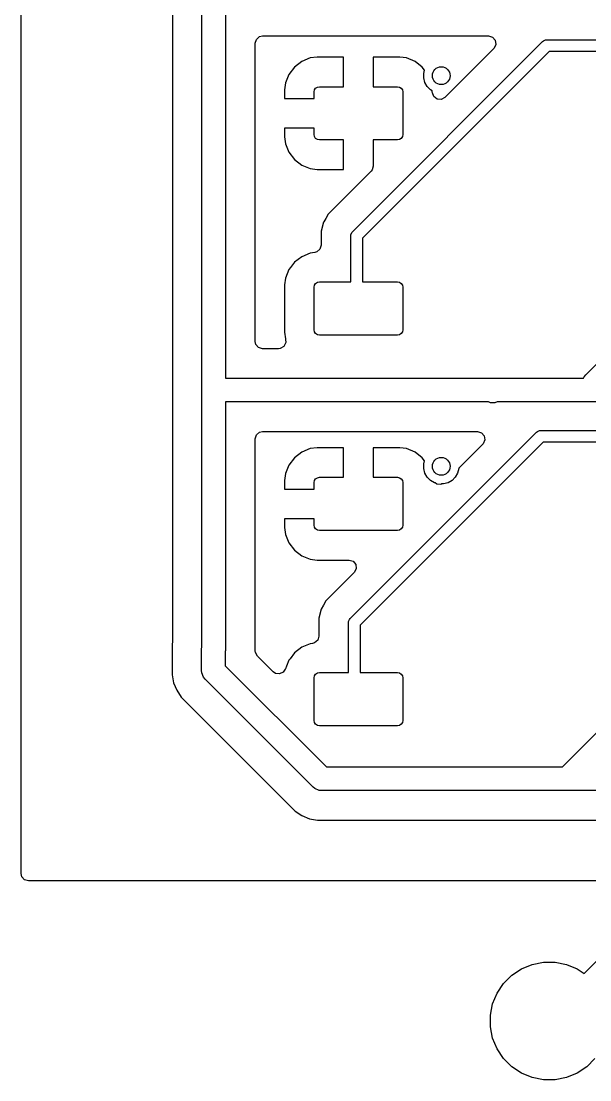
# Model space of a CAD drawing. Header units: millimetres. Extents: x 69 to 174, y -160 to -92.
# Drawn here: x 68.67 to 78.29, y -124.83 to -106.93 of the extents above; entities that cross this region are included whole.
import ezdxf

# ---------------------------------------------------------------- set-up
doc = ezdxf.new("R2010")
doc.units = ezdxf.units.MM
doc.layers.add('Front', color=13, linetype='CONTINUOUS', true_color=0xc83434)

msp = doc.modelspace()

# ---------------------------------------------------------------- linework, layer by layer
at = {"layer": 'Front', "linetype": 'CONTINUOUS'}
for p, q in [((68.6697, -121.3444), (68.6697, -95.68067)), ((71.228045, -101.43501), (71.228045, -117.433056)), ((71.728545, -113.188), (71.728545, -106.4496)), ((72.128545, -106.6824), (72.128545, -112.97)), ((72.64873, -107.239861), (72.701534, -107.194106)), ((72.701534, -107.194106), (72.753045, -107.1829)), ((72.753045, -107.1829), (76.575448, -107.1829)), ((76.575448, -107.1829), (76.642487, -107.202585)), ((76.642487, -107.202585), (76.688242, -107.255389)), ((72.629045, -107.3069), (72.64873, -107.239861)), ((72.629045, -108.091329), (72.629045, -107.3069)), ((74.274234, -110.491289), (77.490234, -107.275289)), ((76.698186, -107.324547), (76.669161, -107.388103)), ((76.688242, -107.255389), (76.698186, -107.324547)), ((77.490234, -107.275289), (77.505388, -107.262853)), ((77.505388, -107.262853), (77.541436, -107.247921)), ((77.541436, -107.247921), (77.560945, -107.246)), ((77.560945, -107.246), (98.753923, -107.246)), ((73.560975, -107.555187), (73.417458, -107.614633)), ((73.56098, -107.555185), (73.560975, -107.555187)), ((73.676329, -107.54), (73.56098, -107.555185)), ((74.125, -107.54), (73.676329, -107.54)), ((74.125, -108.04), (74.125, -107.54)), ((77.602367, -107.446), (74.444945, -110.603422)), ((75.073671, -107.54), (74.625, -107.54)), ((74.625, -107.54), (74.625, -108.04)), ((75.189019, -107.555185), (75.073671, -107.54)), ((75.189024, -107.555187), (75.189019, -107.555185)), ((75.332541, -107.614633), (75.189024, -107.555187)), ((76.663129, -107.394581), (75.836681, -108.221028)), ((76.669161, -107.388103), (76.663129, -107.394581)), ((98.795345, -107.446), (77.602367, -107.446)), ((73.294207, -107.709207), (73.199633, -107.832457)), ((73.417457, -107.614633), (73.294207, -107.709207)), ((73.417458, -107.614633), (73.417457, -107.614633)), ((75.455792, -107.709207), (75.332541, -107.614633)), ((75.493651, -107.758545), (75.455792, -107.709207)), ((73.199633, -107.832458), (73.140187, -107.975975)), ((73.199633, -107.832457), (73.199633, -107.832458)), ((75.478567, -107.814842), (75.493651, -107.758545)), ((75.478567, -107.893158), (75.478567, -107.814842)), ((75.498836, -107.968805), (75.478567, -107.893158)), ((72.629045, -108.88867), (72.629045, -108.091329)), ((73.140185, -107.97598), (73.125, -108.091329)), ((73.125, -108.091329), (73.125, -108.24)), ((73.140187, -107.975975), (73.140185, -107.97598)), ((73.625, -108.13), (73.631851, -108.095558)), ((73.631851, -108.095558), (73.65136, -108.06636)), ((73.65136, -108.06636), (73.680558, -108.046851)), ((73.680558, -108.046851), (73.715, -108.04)), ((73.715, -108.04), (74.125, -108.04)), ((74.625, -108.04), (75.035, -108.04)), ((75.035, -108.04), (75.069442, -108.046851)), ((75.069442, -108.046851), (75.09864, -108.06636)), ((75.09864, -108.06636), (75.118149, -108.095558)), ((75.118149, -108.095558), (75.125, -108.13)), ((75.537994, -108.036628), (75.498836, -107.968805)), ((75.593372, -108.092006), (75.537994, -108.036628)), ((75.625, -108.110266), (75.593372, -108.092006)), ((73.125, -108.24), (73.625, -108.24)), ((73.625, -108.24), (73.625, -108.13)), ((75.125, -108.13), (75.125, -108.85)), ((75.625, -108.133347), (75.625, -108.110266)), ((75.625316, -108.142193), (75.625, -108.133347)), ((75.649733, -108.207657), (75.625316, -108.142193)), ((75.705666, -108.249529), (75.649733, -108.207657)), ((75.775358, -108.254513), (75.705666, -108.249529)), ((75.836681, -108.221028), (75.775358, -108.254513)), ((73.625, -108.74), (73.125, -108.74)), ((73.125, -108.74), (73.125, -108.88867)), ((73.625, -108.85), (73.625, -108.74)), ((72.629045, -112.3455), (72.629045, -108.88867)), ((73.125, -108.88867), (73.140185, -109.004019)), ((73.631851, -108.884442), (73.625, -108.85)), ((73.65136, -108.91364), (73.631851, -108.884442)), ((73.680558, -108.933149), (73.65136, -108.91364)), ((73.715, -108.94), (73.680558, -108.933149)), ((74.125, -108.94), (73.715, -108.94)), ((74.125, -109.44), (74.125, -108.94)), ((75.035, -108.94), (74.625, -108.94)), ((74.625, -108.94), (74.625, -109.381347)), ((75.069442, -108.933149), (75.035, -108.94)), ((75.09864, -108.91364), (75.069442, -108.933149)), ((75.118149, -108.884442), (75.09864, -108.91364)), ((75.125, -108.85), (75.118149, -108.884442)), ((73.140185, -109.004019), (73.140187, -109.004024)), ((73.140187, -109.004024), (73.199633, -109.147541)), ((73.199633, -109.147541), (73.199633, -109.147542)), ((73.199633, -109.147542), (73.294207, -109.270792)), ((73.294207, -109.270792), (73.417458, -109.365366)), ((73.417458, -109.365366), (73.560975, -109.424812)), ((73.560975, -109.424812), (73.56098, -109.424814)), ((73.56098, -109.424814), (73.676329, -109.44)), ((73.676329, -109.44), (74.125, -109.44)), ((74.588681, -109.469028), (73.864426, -110.193282)), ((74.605315, -109.448386), (74.588681, -109.469028)), ((74.625, -109.381347), (74.605315, -109.448386)), ((73.86442, -110.19329), (73.82233, -110.266194)), ((73.864426, -110.193282), (73.86442, -110.19329)), ((73.785368, -110.330215), (73.744444, -110.482943)), ((73.786959, -110.32746), (73.785368, -110.330215)), ((73.804272, -110.297473), (73.786959, -110.32746)), ((73.82233, -110.266195), (73.804272, -110.297473)), ((73.82233, -110.266194), (73.82233, -110.266195)), ((73.744444, -110.482943), (73.744444, -110.482945)), ((73.744444, -110.482945), (73.744444, -110.651046)), ((74.244945, -110.562), (74.246866, -110.542491)), ((74.244945, -111.34), (74.244945, -110.562)), ((74.246866, -110.542491), (74.261798, -110.506443)), ((74.261798, -110.506443), (74.274234, -110.491289)), ((74.444945, -110.603422), (74.444945, -111.34)), ((73.744445, -110.721783), (73.72476, -110.788822)), ((73.744444, -110.651046), (73.744445, -110.651059)), ((73.744445, -110.651059), (73.744445, -110.721783)), ((73.417202, -110.9142), (73.293851, -111.008851)), ((73.417205, -110.914198), (73.417202, -110.914199)), ((73.417202, -110.914199), (73.417202, -110.9142)), ((73.560848, -110.854699), (73.417205, -110.914198)), ((73.560856, -110.854697), (73.560848, -110.854699)), ((73.63663, -110.844722), (73.560856, -110.854697)), ((73.671956, -110.834577), (73.63663, -110.844722)), ((73.72476, -110.788822), (73.671956, -110.834577)), ((73.199198, -111.132205), (73.139699, -111.275848)), ((73.225227, -111.098284), (73.199198, -111.132205)), ((73.293851, -111.008851), (73.225227, -111.098284)), ((73.139698, -111.27585), (73.1245, -111.391298)), ((73.139699, -111.275848), (73.139698, -111.27585)), ((73.1245, -111.391298), (73.1245, -112.188703)), ((73.625, -111.43), (73.631851, -111.395558)), ((73.625, -112.15), (73.625, -111.43)), ((73.631851, -111.395558), (73.65136, -111.36636)), ((73.65136, -111.36636), (73.680558, -111.346851)), ((73.680558, -111.346851), (73.715, -111.34)), ((73.715, -111.34), (74.244945, -111.34)), ((74.444945, -111.34), (75.035, -111.34)), ((75.035, -111.34), (75.069442, -111.346851)), ((75.069442, -111.346851), (75.09864, -111.36636)), ((75.09864, -111.36636), (75.118149, -111.395558)), ((75.118149, -111.395558), (75.125, -111.43)), ((75.125, -111.43), (75.125, -112.15)), ((73.1245, -112.188703), (73.139696, -112.304142)), ((73.631851, -112.184442), (73.625, -112.15)), ((73.65136, -112.21364), (73.631851, -112.184442)), ((73.680558, -112.233149), (73.65136, -112.21364)), ((75.09864, -112.21364), (75.069442, -112.233149)), ((75.118149, -112.184442), (75.09864, -112.21364)), ((75.125, -112.15), (75.118149, -112.184442)), ((72.640251, -112.397011), (72.629045, -112.3455)), ((73.14464, -112.367514), (73.113366, -112.429994)), ((73.141802, -112.311997), (73.138757, -112.312812)), ((73.138757, -112.312812), (73.14464, -112.367514)), ((73.139696, -112.304142), (73.141802, -112.311997)), ((73.715, -112.24), (73.680558, -112.233149)), ((75.035, -112.24), (73.715, -112.24)), ((75.069442, -112.233149), (75.035, -112.24)), ((78.220724, -112.913379), (78.894103, -112.24)), ((72.686006, -112.449815), (72.640251, -112.397011)), ((72.753045, -112.4695), (72.686006, -112.449815)), ((73.02261, -112.4695), (72.753045, -112.4695)), ((73.053278, -112.465648), (73.02261, -112.4695)), ((73.113366, -112.429994), (73.053278, -112.465648)), ((78.195851, -112.943686), (78.220724, -112.913379)), ((72.128545, -112.97), (78.184951, -112.97)), ((78.184951, -112.97), (78.195851, -112.943686)), ((71.728545, -117.501244), (71.728545, -113.188)), ((76.572804, -113.37), (72.128545, -113.37)), ((72.128545, -113.37), (72.128545, -117.540036)), ((76.606982, -113.384157), (76.572804, -113.37)), ((76.685018, -113.384157), (76.606982, -113.384157)), ((76.719196, -113.37), (76.685018, -113.384157)), ((86.304945, -113.37), (76.719196, -113.37)), ((72.629045, -113.9945), (72.64873, -113.927461)), ((72.629045, -114.695329), (72.629045, -113.9945)), ((72.64873, -113.927461), (72.701534, -113.881706)), ((72.701534, -113.881706), (72.753045, -113.8705)), ((72.753045, -113.8705), (76.390248, -113.8705)), ((74.235034, -117.032889), (77.388634, -113.879289)), ((76.390248, -113.8705), (76.457287, -113.890185)), ((76.457287, -113.890185), (76.503042, -113.942989)), ((76.503042, -113.942989), (76.512986, -114.012147)), ((77.388634, -113.879289), (77.403788, -113.866853)), ((77.403788, -113.866853), (77.439836, -113.851921)), ((77.439836, -113.851921), (77.459345, -113.85)), ((77.459345, -113.85), (98.652323, -113.85)), ((73.560975, -114.159187), (73.417458, -114.218633)), ((73.56098, -114.159185), (73.560975, -114.159187)), ((73.676329, -114.144), (73.56098, -114.159185)), ((74.125, -114.144), (73.676329, -114.144)), ((74.125, -114.644), (74.125, -114.144)), ((77.500767, -114.05), (74.405745, -117.145022)), ((75.073671, -114.144), (74.625, -114.144)), ((74.625, -114.144), (74.625, -114.644)), ((75.189019, -114.159185), (75.073671, -114.144)), ((75.189024, -114.159187), (75.189019, -114.159185)), ((75.332541, -114.218633), (75.189024, -114.159187)), ((76.477929, -114.082181), (76.073433, -114.486675)), ((76.483961, -114.075703), (76.477929, -114.082181)), ((76.512986, -114.012147), (76.483961, -114.075703)), ((98.693745, -114.05), (77.500767, -114.05)), ((73.294207, -114.313207), (73.199633, -114.436457)), ((73.417457, -114.218633), (73.294207, -114.313207)), ((73.417458, -114.218633), (73.417457, -114.218633)), ((75.455792, -114.313207), (75.332541, -114.218633)), ((75.493651, -114.362545), (75.455792, -114.313207)), ((75.478567, -114.418842), (75.493651, -114.362545)), ((73.199633, -114.436458), (73.140187, -114.579975)), ((73.199633, -114.436457), (73.199633, -114.436458)), ((75.478567, -114.497158), (75.478567, -114.418842)), ((75.498836, -114.572805), (75.478567, -114.497158)), ((76.073433, -114.497158), (76.053164, -114.572805)), ((76.073433, -114.486675), (76.073433, -114.497158)), ((72.629045, -117.577281), (72.629045, -114.695329)), ((73.140185, -114.57998), (73.125, -114.695329)), ((73.125, -114.695329), (73.125, -114.844)), ((73.140187, -114.579975), (73.140185, -114.57998)), ((73.625, -114.734), (73.631851, -114.699558)), ((73.631851, -114.699558), (73.65136, -114.67036)), ((73.65136, -114.67036), (73.680558, -114.650851)), ((73.680558, -114.650851), (73.715, -114.644)), ((73.715, -114.644), (74.125, -114.644)), ((74.625, -114.644), (75.035, -114.644)), ((75.035, -114.644), (75.069442, -114.650851)), ((75.069442, -114.650851), (75.09864, -114.67036)), ((75.09864, -114.67036), (75.118149, -114.699558)), ((75.118149, -114.699558), (75.125, -114.734)), ((75.537994, -114.640628), (75.498836, -114.572805)), ((75.593372, -114.696006), (75.537994, -114.640628)), ((75.661195, -114.735164), (75.593372, -114.696006)), ((75.958628, -114.696006), (75.890805, -114.735164)), ((76.014006, -114.640628), (75.958628, -114.696006)), ((76.053164, -114.572805), (76.014006, -114.640628)), ((73.125, -114.844), (73.625, -114.844)), ((73.625, -114.844), (73.625, -114.734)), ((75.125, -114.734), (75.125, -115.454)), ((75.673799, -114.738541), (75.661195, -114.735164)), ((75.699679, -114.757915), (75.673799, -114.738541)), ((75.769371, -114.762899), (75.699679, -114.757915)), ((75.783044, -114.755433), (75.769371, -114.762899)), ((75.815158, -114.755433), (75.783044, -114.755433)), ((75.890805, -114.735164), (75.815158, -114.755433)), ((73.625, -115.344), (73.125, -115.344)), ((73.125, -115.344), (73.125, -115.49267)), ((73.625, -115.454), (73.625, -115.344)), ((73.125, -115.49267), (73.140185, -115.608019)), ((73.140185, -115.608019), (73.140187, -115.608024)), ((73.140187, -115.608024), (73.199633, -115.751541)), ((73.631851, -115.488442), (73.625, -115.454)), ((73.65136, -115.51764), (73.631851, -115.488442)), ((73.680558, -115.537149), (73.65136, -115.51764)), ((73.715, -115.544), (73.680558, -115.537149)), ((75.035, -115.544), (73.715, -115.544)), ((75.069442, -115.537149), (75.035, -115.544)), ((75.09864, -115.51764), (75.069442, -115.537149)), ((75.118149, -115.488442), (75.09864, -115.51764)), ((75.125, -115.454), (75.118149, -115.488442)), ((73.199633, -115.751541), (73.199633, -115.751542)), ((73.199633, -115.751542), (73.294207, -115.874792)), ((73.294207, -115.874792), (73.417458, -115.969366)), ((73.417458, -115.969366), (73.560975, -116.028812)), ((73.560975, -116.028812), (73.56098, -116.028814)), ((73.56098, -116.028814), (73.676329, -116.044)), ((73.676329, -116.044), (74.216747, -116.044)), ((74.216747, -116.044), (74.283786, -116.063685)), ((74.283786, -116.063685), (74.329541, -116.116489)), ((74.329541, -116.116489), (74.339485, -116.185647)), ((74.304428, -116.255681), (73.825226, -116.734882)), ((74.31046, -116.249203), (74.304428, -116.255681)), ((74.339485, -116.185647), (74.31046, -116.249203)), ((73.783764, -116.806697), (73.746168, -116.871814)), ((73.783765, -116.806696), (73.783764, -116.806697)), ((73.825224, -116.734885), (73.783765, -116.806696)), ((73.825226, -116.734882), (73.825224, -116.734885)), ((73.746168, -116.871815), (73.705244, -117.024543)), ((73.705244, -117.024543), (73.705244, -117.024545)), ((73.705244, -117.024545), (73.705244, -117.192646)), ((73.746168, -116.871814), (73.746168, -116.871815)), ((74.222598, -117.048043), (74.235034, -117.032889)), ((73.705244, -117.192646), (73.705245, -117.192659)), ((73.705245, -117.192659), (73.705245, -117.330943)), ((74.205745, -117.1036), (74.207666, -117.084091)), ((74.205745, -117.944), (74.205745, -117.1036)), ((74.207666, -117.084091), (74.222598, -117.048043)), ((74.405745, -117.145022), (74.405745, -117.944)), ((73.68556, -117.397982), (73.632756, -117.443737)), ((73.705245, -117.330943), (73.68556, -117.397982)), ((71.223052, -117.470372), (71.221645, -117.477443)), ((71.221645, -117.477443), (71.221645, -117.843406)), ((71.224678, -117.462197), (71.223052, -117.470372)), ((71.225662, -117.457247), (71.224678, -117.462197)), ((71.228045, -117.433056), (71.225662, -117.457247)), ((71.722145, -117.546436), (71.725988, -117.507418)), ((71.722145, -117.9124), (71.722145, -117.546436)), ((71.725988, -117.507418), (71.728545, -117.501244)), ((72.124702, -117.579054), (72.122145, -117.585227)), ((72.128545, -117.540036), (72.124702, -117.579054)), ((72.631879, -117.603639), (72.629045, -117.577281)), ((73.417202, -117.5182), (73.293851, -117.612851)), ((73.417205, -117.518198), (73.417202, -117.518199)), ((73.417202, -117.518199), (73.417202, -117.5182)), ((73.560848, -117.458699), (73.417205, -117.518198)), ((73.560856, -117.458697), (73.560848, -117.458699)), ((73.597431, -117.453882), (73.560856, -117.458697)), ((73.632756, -117.443737), (73.597431, -117.453882)), ((72.122145, -117.585227), (72.122145, -117.829557)), ((72.665364, -117.664962), (72.631879, -117.603639)), ((72.933003, -117.932601), (72.665364, -117.664962)), ((73.199198, -117.736205), (73.158252, -117.835058)), ((73.217991, -117.711714), (73.199198, -117.736205)), ((73.293851, -117.612851), (73.217991, -117.711714)), ((71.221645, -117.843406), (71.221645, -117.981394)), ((71.725988, -117.951418), (71.722145, -117.9124)), ((72.122145, -117.829557), (73.833788, -119.5412)), ((72.971866, -117.958906), (72.933003, -117.932601)), ((73.10409, -117.936678), (73.041242, -117.967204)), ((73.134645, -117.886552), (73.10409, -117.936678)), ((73.136589, -117.887358), (73.134645, -117.886552)), ((73.1397, -117.879848), (73.136589, -117.887358)), ((73.158252, -117.835058), (73.1397, -117.879848)), ((71.221645, -117.981396), (71.221644, -117.981396)), ((71.221644, -117.981396), (71.248563, -118.116722)), ((71.221645, -117.981394), (71.221645, -117.981396)), ((71.248563, -118.116722), (71.248566, -118.116732)), ((71.248566, -118.116732), (71.301367, -118.244207)), ((71.755851, -118.023514), (71.725988, -117.951418)), ((71.780724, -118.053821), (71.755851, -118.023514)), ((73.609524, -119.882622), (71.780724, -118.053821)), ((73.041242, -117.967204), (72.971866, -117.958906)), ((73.625, -118.034), (73.631851, -117.999558)), ((73.625, -118.754), (73.625, -118.034)), ((73.631851, -117.999558), (73.65136, -117.97036)), ((73.65136, -117.97036), (73.680558, -117.950851)), ((73.680558, -117.950851), (73.715, -117.944)), ((73.715, -117.944), (74.205745, -117.944)), ((74.405745, -117.944), (75.035, -117.944)), ((75.035, -117.944), (75.069442, -117.950851)), ((75.069442, -117.950851), (75.09864, -117.97036)), ((75.09864, -117.97036), (75.118149, -117.999558)), ((75.118149, -117.999558), (75.125, -118.034)), ((75.125, -118.034), (75.125, -118.754)), ((71.301367, -118.244207), (71.378032, -118.358945)), ((71.378032, -118.358945), (73.304399, -120.285312)), ((73.631851, -118.788442), (73.625, -118.754)), ((73.65136, -118.81764), (73.631851, -118.788442)), ((73.680558, -118.837149), (73.65136, -118.81764)), ((75.09864, -118.81764), (75.069442, -118.837149)), ((75.118149, -118.788442), (75.09864, -118.81764)), ((75.125, -118.754), (75.118149, -118.788442)), ((77.826503, -119.5412), (78.55084, -118.816862)), ((73.715, -118.844), (73.680558, -118.837149)), ((75.035, -118.844), (73.715, -118.844)), ((75.069442, -118.837149), (75.035, -118.844)), ((73.833788, -119.5412), (77.826503, -119.5412)), ((73.639831, -119.907494), (73.609524, -119.882622)), ((73.711927, -119.937357), (73.639831, -119.907494)), ((73.750945, -119.9412), (73.711927, -119.937357)), ((77.909345, -119.9412), (73.750945, -119.9412)), ((94.172545, -119.9412), (77.909345, -119.9412)), ((78.194018, -123.033142), (80.997871, -120.22929)), ((73.304399, -120.285312), (73.419137, -120.361977)), ((73.419137, -120.361977), (73.546612, -120.414778)), ((73.546612, -120.414778), (73.546617, -120.41478)), ((73.546617, -120.41478), (73.546621, -120.41478)), ((73.546621, -120.41478), (73.546622, -120.414781)), ((73.546622, -120.414781), (73.681948, -120.4417)), ((73.681948, -120.4417), (73.681951, -120.4417)), ((73.681951, -120.4417), (73.681952, -120.4417)), ((73.681952, -120.4417), (77.840351, -120.4417)), ((77.840351, -120.4417), (77.840352, -120.4417)), ((77.840352, -120.4417), (79.778285, -120.4417)), ((68.680906, -121.395911), (68.6697, -121.3444)), ((68.726661, -121.448715), (68.680906, -121.395911)), ((68.7937, -121.4684), (68.726661, -121.448715)), ((78.999585, -121.4684), (68.7937, -121.4684)), ((76.967807, -123.06159), (77.130803, -122.952679)), ((77.130803, -122.952679), (77.311915, -122.87766)), ((77.311915, -122.87766), (77.504183, -122.839415)), ((77.504183, -122.839415), (77.700217, -122.839415)), ((77.700217, -122.839415), (77.892485, -122.87766)), ((77.892485, -122.87766), (78.073597, -122.952679)), ((78.073597, -122.952679), (78.194018, -123.033142)), ((76.82919, -123.200207), (76.967807, -123.06159)), ((76.720279, -123.363203), (76.82919, -123.200207)), ((76.64526, -123.544315), (76.720279, -123.363203)), ((76.607015, -123.736583), (76.64526, -123.544315)), ((76.607015, -123.932617), (76.607015, -123.736583)), ((76.64526, -124.124885), (76.607015, -123.932617)), ((76.720279, -124.305997), (76.64526, -124.124885)), ((76.82919, -124.468993), (76.720279, -124.305997)), ((76.967807, -124.60761), (76.82919, -124.468993)), ((78.37521, -124.468993), (78.236593, -124.60761)), ((77.130803, -124.716521), (76.967807, -124.60761)), ((77.311915, -124.79154), (77.130803, -124.716521)), ((78.073597, -124.716521), (77.892485, -124.79154)), ((78.236593, -124.60761), (78.073597, -124.716521)), ((77.504183, -124.829785), (77.311915, -124.79154)), ((77.700217, -124.829785), (77.504183, -124.829785)), ((77.892485, -124.79154), (77.700217, -124.829785))]:
    msp.add_line(p, q, dxfattribs=at)
at = {"layer": 'Front'}
for centre in [(75.776, -107.854), (75.776, -114.458)]:
    msp.add_circle(centre, 0.15, dxfattribs=at)

doc.saveas('drawing.dxf')
